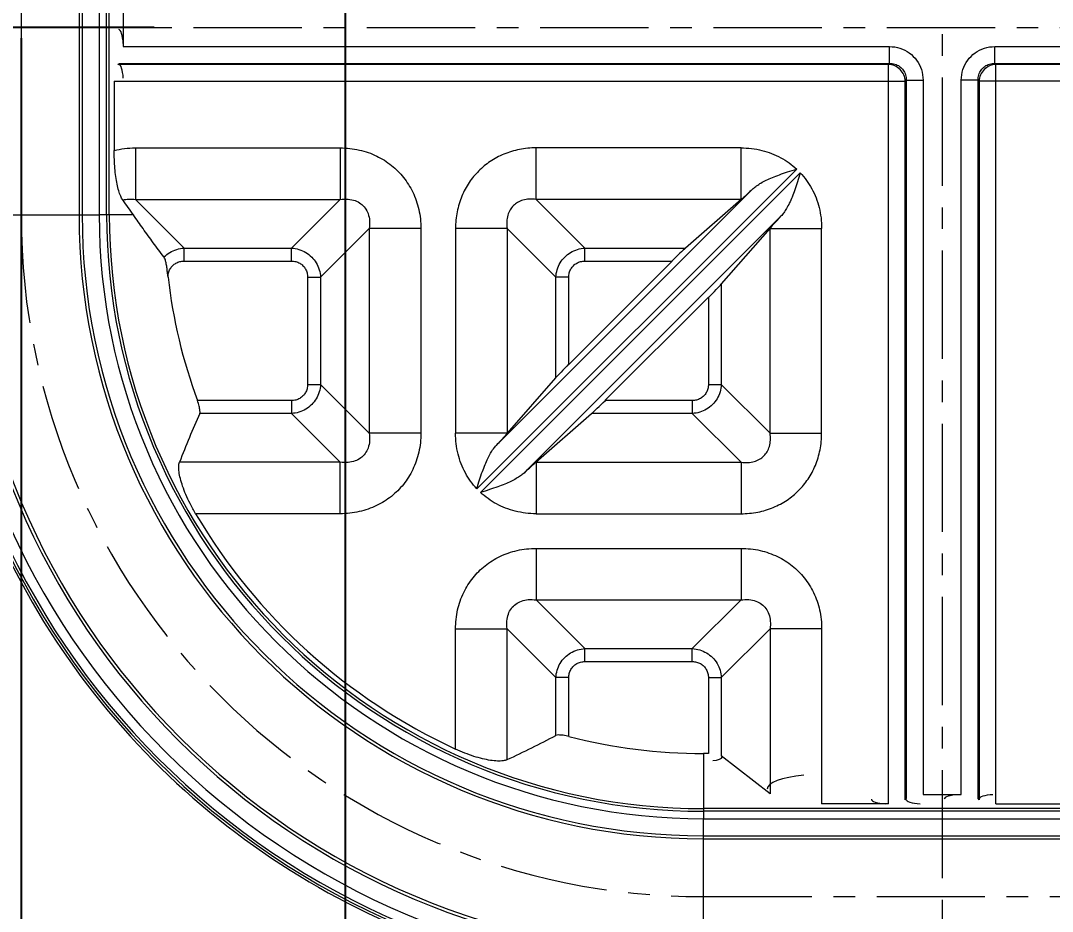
# Model space of a CAD drawing. Header units: millimetres. Extents: x 5536 to 6151, y 463 to 893.
# Drawn here: x 5685.6 to 5746.1, y 592.6 to 644.9 of the extents above; entities that cross this region are included whole.
import ezdxf

# ---------------------------------------------------------------- set-up
doc = ezdxf.new("R2010")
doc.units = ezdxf.units.MM
doc.header["$LTSCALE"] = 0.2
doc.linetypes.add('CENTER', pattern=[50.8, 31.75, -6.35, 6.35, -6.35])
doc.layers.get('0').update_dxf_attribs({"lineweight": 18})
doc.layers.add('poumianxian', color=2, linetype='Continuous', lineweight=18)
doc.layers.add('图层1', color=1, linetype='CENTER', lineweight=18)
doc.styles.add('標準', font='', dxfattribs={"width": 0.667})
doc.styles.get('標準').set_extended_font_data('pmingliu')
doc.dimstyles.new('11111111111', dxfattribs={"dimtxt": 4.5, "dimasz": 4.5, "dimexe": 1.25, "dimexo": 0.625, "dimtad": 1, "dimtoh": 1, "dimdsep": 46, "dimtxsty": '標準', "dimblk": '_CAXARROW', "dimcen": 0, "dimdle": 9, "dimclrd": 6, "dimclre": 6, "dimclrt": 2, "dimadec": 0, "dimazin": 0, "dimtfac": 0.707107, "dimtofl": 0, "dimtmove": 2, "dimatfit": 3, "dimfxl": 0, "dimfrac": 2, "dimtolj": 1, "dimarcsym": 0})
doc.dimstyles.new('222222', dxfattribs={"dimtxt": 4.5, "dimasz": 4.5, "dimexe": 1.25, "dimexo": 0.625, "dimtad": 1, "dimdsep": 46, "dimtxsty": '標準', "dimblk": '_CAXARROW', "dimcen": 0, "dimdle": 9, "dimclrd": 6, "dimclre": 6, "dimclrt": 2, "dimadec": 0, "dimazin": 0, "dimtfac": 0.707107, "dimtofl": 0, "dimtmove": 2, "dimatfit": 3, "dimfxl": 0, "dimfrac": 2, "dimtolj": 1, "dimarcsym": 0})
doc.dimstyles.new('ISO-25', dxfattribs={"dimtxt": 2.5, "dimasz": 2.5, "dimexe": 1.25, "dimexo": 0.625, "dimtad": 1, "dimdsep": 46, "dimtxsty": 'Standard', "dimblk": '_CAXARROW', "dimcen": 0, "dimdle": 5, "dimclrd": 4, "dimclre": 4, "dimclrt": 3, "dimadec": 0, "dimazin": 0, "dimtfac": 0.707107, "dimtofl": 0, "dimtmove": 2, "dimatfit": 3, "dimfxl": 0, "dimfrac": 2, "dimarcsym": 0})

# ---------------------------------------------------------------- blocks, each defined once
blk = doc.blocks.new('*X4')
at = {"layer": 'poumianxian'}
blk.add_hatch(color=6, dxfattribs=at).paths.add_polyline_path([(5815.182, 723.919), (5816.22, 722.836), (5812.452, 720.263)], flags=0)
at = {"layer": 'poumianxian', "color": 6, "lineweight": -2}
blk.add_line((5838.466, 745.204), (5815.701, 723.377), dxfattribs=at)
at = {"layer": 'poumianxian', "insert": (5828.219, 739.866), "char_height": 4.5, "width": 64.97647, "attachment_point": 5, "rotation": 43.79372, "style": '標準'}
blk.add_mtext('\\T1.004;%%C201.68%%P0.5', dxfattribs=at)
blk = doc.blocks.new('_CAXARROW')
blk.add_hatch(color=0).paths.add_polyline_path([(0, 0), (-1, 0.125), (-1, -0.125)], flags=0)
blk = doc.blocks.new('*X15')
at = {"layer": 'poumianxian'}
for points in [[(5623.453, 727.501), (5624.953, 727.501), (5624.203, 732.001)], [(5623.453, 648.974), (5624.953, 648.974), (5624.203, 644.474)]]:
    blk.add_hatch(color=6, dxfattribs=at).paths.add_polyline_path(points, flags=0)
at = {"layer": 'poumianxian', "color": 6, "lineweight": -2}
for p, q in [((5705.44, 732.001), (5622.953, 732.001)), ((5624.203, 727.501), (5624.203, 648.974)), ((5687.634, 644.474), (5622.953, 644.474))]:
    blk.add_line(p, q, dxfattribs=at)
at = {"layer": 'poumianxian', "color": 2, "insert": (5620.965, 684.808), "char_height": 4.5, "width": 49.28163, "attachment_point": 5, "rotation": 90, "style": '標準'}
blk.add_mtext('\\T1.004;87.53%%P0.3', dxfattribs=at)
blk = doc.blocks.new('*X18')
at = {"layer": 'poumianxian'}
for points in [[(5633.571, 723.996), (5635.071, 723.996), (5634.321, 728.496)], [(5633.571, 648.974), (5635.071, 648.974), (5634.321, 644.474)]]:
    blk.add_hatch(color=6, dxfattribs=at).paths.add_polyline_path(points, flags=0)
at = {"layer": 'poumianxian', "color": 6, "lineweight": -2}
for p, q in [((5709.031, 728.496), (5633.071, 728.496)), ((5634.321, 723.996), (5634.321, 648.974)), ((5693.458, 644.474), (5633.071, 644.474))]:
    blk.add_line(p, q, dxfattribs=at)
at = {"layer": 'poumianxian', "color": 2, "insert": (5631.191, 685.597), "char_height": 4.5, "width": 27.30164, "attachment_point": 5, "rotation": 90, "style": '標準'}
blk.add_mtext('\\T1.004;84.02', dxfattribs=at)
blk = doc.blocks.new('*X70')
at = {"layer": 'poumianxian'}
for points in [[(5709.161, 514.546), (5709.161, 513.046), (5704.661, 513.796)], [(5770.161, 514.546), (5770.161, 513.046), (5774.661, 513.796)]]:
    blk.add_hatch(color=6, dxfattribs=at).paths.add_polyline_path(points, flags=0)
at = {"layer": 'poumianxian', "color": 6, "lineweight": -2}
for p, q in [((5704.661, 658.486), (5704.661, 512.546)), ((5774.661, 658.486), (5774.661, 512.546)), ((5709.161, 513.796), (5770.161, 513.796))]:
    blk.add_line(p, q, dxfattribs=at)
at = {"layer": 'poumianxian', "color": 2, "insert": (5739.661, 517.034), "char_height": 4.5, "width": 34.019, "attachment_point": 5, "style": '標準'}
blk.add_mtext('\\T1.004;70%%P0.3', dxfattribs=at)
blk = doc.blocks.new('*X78')
at = {"layer": 'poumianxian'}
blk.add_hatch(color=6, dxfattribs=at).paths.add_polyline_path([(5827.51, 710.522), (5828.348, 709.277), (5824.196, 707.386)], flags=0)
at = {"layer": 'poumianxian', "color": 6, "lineweight": -2}
blk.add_line((5850.063, 724.801), (5827.929, 709.899), dxfattribs=at)
at = {"layer": 'poumianxian', "color": 2, "insert": (5839.054, 721.293), "char_height": 4.5, "width": 64.97647, "attachment_point": 5, "rotation": 33.94999, "style": '標準'}
blk.add_mtext('\\T1.004;%%C203.82%%P0.5', dxfattribs=at)
blk = doc.blocks.new('*X79')
at = {"layer": 'poumianxian'}
for points in [[(5690.157, 503.327), (5690.157, 501.827), (5685.657, 502.577)], [(5789.164, 503.327), (5789.164, 501.827), (5793.664, 502.577)]]:
    blk.add_hatch(color=6, dxfattribs=at).paths.add_polyline_path(points, flags=0)
at = {"layer": 'poumianxian', "color": 6, "lineweight": -2}
for p, q in [((5685.657, 643.849), (5685.657, 501.327)), ((5793.664, 643.849), (5793.664, 501.327)), ((5690.157, 502.577), (5789.164, 502.577))]:
    blk.add_line(p, q, dxfattribs=at)
at = {"layer": 'poumianxian', "color": 2, "insert": (5739.661, 505.815), "char_height": 4.5, "width": 54.97247, "attachment_point": 5, "style": '標準'}
blk.add_mtext('\\T1.004;108.01%%P0.5', dxfattribs=at)

msp = doc.modelspace()

# ---------------------------------------------------------------- linework, layer by layer
for p, q in [((5689.054, 677.474), (5689.054, 633.474)), ((5689.231, 677.474), (5689.231, 633.474)), ((5690.232, 677.474), (5690.232, 633.474)), ((5690.669, 633.474), (5690.669, 677.474)), ((5690.824, 633.474), (5690.824, 677.474)), ((5691.645, 645.595), (5691.645, 643.352)), ((5691.645, 643.352), (5736.569, 643.352)), ((5736.569, 642.367), (5736.569, 643.352)), ((5742.752, 643.352), (5787.677, 643.352)), ((5742.752, 642.367), (5742.752, 643.352)), ((5691.33, 642.306), (5691.423, 642.367)), ((5736.508, 642.306), (5691.33, 642.306)), ((5691.423, 642.367), (5736.569, 642.367)), ((5736.569, 642.367), (5736.508, 642.306)), ((5736.508, 598.922), (5736.508, 642.306)), ((5742.752, 642.367), (5787.898, 642.367)), ((5742.752, 642.367), (5742.813, 642.306)), ((5787.991, 642.306), (5742.813, 642.306)), ((5742.813, 598.922), (5742.813, 642.306)), ((5691.109, 641.321), (5691.109, 637.253)), ((5691.109, 641.321), (5737.493, 641.321)), ((5737.554, 641.382), (5737.493, 641.321)), ((5737.493, 599.143), (5737.493, 641.321)), ((5737.554, 641.382), (5737.554, 599.236)), ((5737.554, 641.382), (5738.539, 641.382)), ((5738.539, 641.382), (5738.539, 599.458)), ((5740.782, 599.458), (5740.782, 641.382)), ((5741.767, 641.382), (5740.782, 641.382)), ((5741.767, 641.382), (5741.828, 641.321)), ((5741.767, 599.236), (5741.767, 641.382)), ((5788.212, 641.321), (5741.828, 641.321)), ((5741.828, 641.321), (5741.828, 599.143)), ((5692.355, 637.407), (5692.355, 634.382)), ((5692.355, 637.407), (5704.367, 637.407)), ((5704.367, 637.407), (5704.367, 634.382)), ((5715.855, 634.382), (5715.855, 637.407)), ((5727.867, 637.407), (5715.855, 637.407)), ((5727.867, 634.382), (5727.867, 637.407)), ((5731.131, 636.156), (5712.378, 617.404)), ((5712.591, 617.191), (5731.343, 635.944)), ((5728.585, 635.023), (5713.511, 619.95)), ((5695.213, 631.523), (5692.355, 634.382)), ((5692.355, 634.382), (5704.367, 634.382)), ((5701.508, 631.523), (5704.367, 634.382)), ((5718.713, 631.523), (5715.855, 634.382)), ((5727.884, 634.382), (5715.855, 634.382)), ((5727.884, 634.382), (5724.615, 631.523)), ((5681.083, 633.474), (5690.232, 633.474)), ((5692.238, 633.474), (5690.232, 633.474)), ((5715.137, 618.324), (5730.21, 633.398)), ((5703.21, 629.821), (5706.069, 632.68)), ((5706.069, 632.68), (5706.069, 620.668)), ((5709.094, 632.68), (5706.069, 632.68)), ((5709.094, 632.68), (5709.094, 620.668)), ((5711.127, 632.68), (5711.127, 620.668)), ((5714.153, 632.68), (5711.127, 632.68)), ((5714.153, 632.68), (5714.153, 620.666)), ((5717.011, 629.821), (5714.153, 632.68)), ((5729.553, 632.686), (5726.71, 629.428)), ((5729.569, 620.668), (5729.569, 632.681)), ((5729.569, 632.68), (5732.594, 632.68)), ((5732.594, 620.668), (5732.594, 632.68)), ((5695.213, 630.767), (5695.213, 631.523)), ((5695.213, 631.523), (5701.508, 631.523)), ((5701.508, 630.767), (5701.508, 631.523)), ((5718.713, 630.767), (5718.713, 631.523)), ((5718.713, 631.523), (5724.615, 631.523)), ((5695.213, 630.767), (5701.508, 630.767)), ((5723.832, 630.767), (5717.768, 624.702)), ((5718.713, 630.767), (5723.832, 630.767)), ((5702.454, 629.821), (5702.454, 623.526)), ((5702.454, 629.821), (5703.21, 629.821)), ((5703.21, 629.821), (5703.21, 623.526)), ((5717.011, 623.919), (5717.011, 629.821)), ((5717.768, 629.821), (5717.011, 629.821)), ((5717.768, 624.702), (5717.768, 629.821)), ((5726.71, 629.428), (5726.71, 623.526)), ((5719.889, 622.581), (5725.954, 628.645)), ((5725.954, 628.645), (5725.954, 623.526)), ((5714.169, 620.661), (5717.011, 623.919)), ((5702.454, 623.526), (5703.21, 623.526)), ((5703.21, 623.526), (5706.069, 620.668)), ((5725.954, 623.526), (5726.71, 623.526)), ((5726.71, 623.526), (5729.569, 620.668)), ((5701.508, 622.581), (5695.993, 622.581)), ((5701.508, 622.581), (5701.508, 621.824)), ((5725.008, 622.581), (5719.889, 622.581)), ((5725.008, 622.581), (5725.008, 621.824)), ((5701.508, 621.824), (5696.126, 621.824)), ((5701.508, 621.824), (5704.367, 618.966)), ((5715.837, 618.966), (5719.106, 621.824)), ((5725.008, 621.824), (5719.106, 621.824)), ((5725.008, 621.824), (5727.867, 618.966)), ((5709.094, 620.668), (5706.069, 620.668)), ((5714.153, 620.668), (5711.127, 620.668)), ((5729.569, 620.668), (5732.594, 620.668)), ((5704.367, 618.966), (5694.941, 618.966)), ((5704.367, 615.94), (5704.367, 618.966)), ((5715.837, 618.966), (5727.867, 618.966)), ((5715.855, 618.966), (5715.855, 615.94)), ((5727.867, 618.966), (5727.867, 615.94)), ((5704.367, 615.94), (5695.888, 615.94)), ((5715.855, 615.94), (5727.867, 615.94)), ((5715.855, 613.907), (5727.867, 613.907)), ((5715.855, 613.907), (5715.855, 610.882)), ((5727.867, 613.907), (5727.867, 610.882)), ((5718.713, 608.023), (5715.855, 610.882)), ((5715.855, 610.882), (5727.867, 610.882)), ((5725.008, 608.023), (5727.867, 610.882)), ((5711.127, 602.127), (5711.127, 609.18)), ((5711.127, 609.18), (5714.153, 609.18)), ((5717.011, 606.321), (5714.153, 609.18)), ((5714.153, 601.509), (5714.153, 609.18)), ((5726.71, 606.321), (5729.569, 609.18)), ((5732.594, 609.18), (5729.569, 609.18)), ((5729.569, 609.18), (5729.569, 599.5)), ((5732.594, 609.18), (5732.594, 598.922)), ((5718.713, 608.023), (5725.008, 608.023)), ((5718.713, 607.267), (5718.713, 608.023)), ((5725.008, 607.267), (5725.008, 608.023)), ((5718.713, 607.267), (5725.008, 607.267)), ((5717.768, 606.321), (5717.011, 606.321)), ((5717.011, 602.926), (5717.011, 606.321)), ((5717.768, 602.871), (5717.768, 606.321)), ((5725.954, 606.321), (5726.71, 606.321)), ((5725.954, 606.321), (5725.954, 601.869)), ((5726.71, 606.321), (5726.71, 601.725)), ((5725.954, 601.869), (5725.661, 601.869)), ((5725.661, 601.869), (5725.661, 598.045)), ((5729.569, 599.5), (5726.71, 601.725)), ((5737.493, 599.143), (5737.554, 599.236)), ((5738.539, 599.458), (5740.782, 599.458)), ((5741.828, 599.143), (5741.767, 599.236)), ((5753.661, 598.637), (5725.661, 598.637)), ((5753.661, 598.482), (5725.661, 598.482)), ((5736.508, 598.922), (5732.594, 598.922)), ((5742.813, 598.922), (5746.727, 598.922)), ((5725.661, 598.045), (5753.661, 598.045)), ((5725.661, 588.896), (5725.661, 598.045)), ((5725.661, 597.044), (5753.661, 597.044)), ((5725.661, 596.867), (5753.661, 596.867))]:
    msp.add_line(p, q)
for points in [[(5729.569, 632.681), (5729.567, 632.684), (5729.566, 632.687), (5729.564, 632.688), (5729.562, 632.689), (5729.56, 632.689), (5729.558, 632.688), (5729.556, 632.688), (5729.554, 632.687), (5729.553, 632.686)], [(5714.153, 620.666), (5714.154, 620.663), (5714.156, 620.661), (5714.158, 620.659), (5714.159, 620.659), (5714.161, 620.659), (5714.163, 620.659), (5714.165, 620.66), (5714.167, 620.66), (5714.169, 620.661)]]:
    msp.add_lwpolyline(points)
for centre, radius, start, end in [((5739.661, 650.474), 101.908, 118.44247, 254.63694), ((5739.661, 650.474), 101.608, 118.44247, 254.63694), ((5739.661, 650.474), 100.842, 118.67849, 254.51733), ((5739.661, 650.474), 100.543, 118.67849, 254.51733), ((5739.661, 644.474), 84.082, 182.75328, 267.24672), ((5739.661, 644.474), 83.097, 182.75328, 267.24672), ((5739.661, 644.474), 83.097, 272.75328, 357.24672), ((5739.661, 644.474), 84.082, 272.75328, 357.24672), ((5626.028, 587.359), 80.687, 34.85679, 35.62055), ((5725.661, 633.474), 45.304, 180, 270), ((5725.661, 633.474), 45.155, 180, 270), ((5725.661, 633.474), 44.578, 180, 270), ((5725.661, 633.474), 43.57, 180, 270), ((5725.661, 633.474), 43.393, 180, 270), ((5725.661, 633.474), 36.607, 180, 270), ((5725.661, 633.474), 36.429, 180, 270), ((5725.661, 633.474), 35.429, 180, 270), ((5725.661, 633.474), 34.992, 180, 270), ((5725.661, 633.474), 34.837, 180, 270), ((5725.661, 633.474), 31.604, 186.63226, 200.16128), ((5725.661, 633.474), 45.448, 201.7141, 254.27579), ((5725.661, 633.474), 34.552, 210.49481, 245.12538), ((5725.661, 633.474), 31.604, 255.53786, 270)]:
    msp.add_arc(centre, radius, start, end)
for centre, major_axis, ratio, start_param, end_param in [((5691.377, 643.352), (0, 1), 0.267949, 4.886922, 6.283185), ((5691.377, 641.321), (0, -1), 0.267949, 1.745329, 3.141593), ((5723.872, 630.767), (-0.801, -0.799), 0.034878, 3.522551, 4.761734), ((5725.954, 628.685), (-0.799, -0.801), 0.034878, 1.521451, 2.760635), ((5717.768, 624.663), (0.799, 0.801), 0.034878, 1.521451, 2.760635), ((5719.85, 622.581), (0.801, 0.799), 0.034878, 3.522551, 4.761734), ((5725.661, 588.721), (0, 57.509), 0.62804, 0.957437, 1.017013), ((5676.302, 633.474), (63.428, 0), 0.62804, 5.35183, 5.409254), ((5725.954, 601.655), (0.8, 0), 0.267949, 5.044002, 6.283185), ((5732.594, 599.779), (3.2, 0), 0.267949, 1.902409, 3.141593), ((5736.508, 599.19), (-1, 0), 0.267949, 0, 1.396263), ((5738.539, 599.19), (1, 0), 0.267949, 3.141593, 4.537856), ((5740.782, 599.19), (-1, 0), 0.267949, 4.886922, 6.283185), ((5742.813, 599.19), (1, 0), 0.267949, 1.745329, 3.141593)]:
    msp.add_ellipse(centre, major_axis=major_axis, ratio=ratio, start_param=start_param, end_param=end_param)
for points, knots in [([(5736.569, 643.352), (5736.778, 643.352), (5737.193, 643.287), (5737.752, 643.004), (5738.191, 642.564), (5738.474, 642.006), (5738.539, 641.591), (5738.539, 641.382)], [0, 0, 0, 0, 14921.83403, 29579.961108, 44148.461815, 58769.406742, 73701.368808, 73701.368808, 73701.368808, 73701.368808]), ([(5740.782, 641.382), (5740.782, 641.591), (5740.847, 642.006), (5741.13, 642.565), (5741.57, 643.004), (5742.128, 643.287), (5742.544, 643.352), (5742.752, 643.352)], [0, 0, 0, 0, 14932.338309, 29600.784029, 44179.540287, 58810.777682, 73753.251157, 73753.251157, 73753.251157, 73753.251157]), ([(5737.493, 641.321), (5737.489, 641.448), (5737.432, 641.702), (5737.211, 642.024), (5736.889, 642.245), (5736.635, 642.302), (5736.508, 642.306)], [0, 0, 0, 0, 15006.776728, 30130.049307, 45253.493346, 60260.477301, 60260.477301, 60260.477301, 60260.477301]), ([(5736.569, 642.367), (5736.676, 642.37), (5736.887, 642.344), (5737.172, 642.206), (5737.393, 641.985), (5737.531, 641.701), (5737.557, 641.489), (5737.554, 641.382)], [0, 0, 0, 0, 15079.106153, 29647.237209, 44043.440343, 58596.298115, 73702.584869, 73702.584869, 73702.584869, 73702.584869]), ([(5741.767, 641.382), (5741.764, 641.489), (5741.791, 641.7), (5741.928, 641.985), (5742.149, 642.206), (5742.434, 642.344), (5742.646, 642.37), (5742.752, 642.367)], [0, 0, 0, 0, 15092.853784, 29674.266606, 44083.59477, 58649.720388, 73769.779545, 73769.779545, 73769.779545, 73769.779545]), ([(5742.813, 642.306), (5742.687, 642.302), (5742.432, 642.245), (5742.11, 642.024), (5741.89, 641.702), (5741.832, 641.448), (5741.828, 641.321)], [0, 0, 0, 0, 15020.2898, 30157.180358, 45294.242525, 60314.739746, 60314.739746, 60314.739746, 60314.739746]), ([(5691.109, 637.253), (5691.309, 637.304), (5691.722, 637.382), (5692.141, 637.407), (5692.355, 637.407)], [0, 0, 0, 0, 16560.802731, 33709.490093, 33709.490093, 33709.490093, 33709.490093]), ([(5691.617, 634.352), (5691.567, 634.423), (5691.475, 634.599), (5691.368, 634.912), (5691.276, 635.296), (5691.202, 635.736), (5691.149, 636.219), (5691.116, 636.729), (5691.109, 637.077), (5691.109, 637.253)], [0, 0, 0, 0, 8656.041488, 19755.240091, 33043.282317, 48089.175169, 64407.212148, 81584.856943, 99193.462302, 99193.462302, 99193.462302, 99193.462302]), ([(5704.367, 637.407), (5704.742, 637.407), (5705.48, 637.328), (5706.506, 636.971), (5707.387, 636.417), (5708.109, 635.693), (5708.661, 634.812), (5709.015, 633.79), (5709.094, 633.054), (5709.094, 632.68)], [0, 0, 0, 0, 15052.407201, 29457.001951, 43139.515486, 56442.937307, 70085.933522, 84454.372989, 99450.770481, 99450.770481, 99450.770481, 99450.770481]), ([(5715.855, 637.407), (5715.526, 637.407), (5714.878, 637.346), (5713.963, 637.071), (5713.152, 636.638), (5712.462, 636.071), (5711.895, 635.381), (5711.463, 634.571), (5711.188, 633.656), (5711.127, 633.008), (5711.127, 632.68)], [0, 0, 0, 0, 14874.907177, 29230.018606, 42979.358456, 56191.826735, 69391.447324, 83131.009443, 97486.307008, 112348.238629, 112348.238629, 112348.238629, 112348.238629]), ([(5727.867, 637.407), (5728.279, 637.407), (5729.089, 637.311), (5730.211, 636.878), (5730.85, 636.418), (5731.131, 636.156)], [0, 0, 0, 0, 16406.725279, 32095.319017, 47368.19461, 47368.19461, 47368.19461, 47368.19461]), ([(5728.585, 635.023), (5728.647, 635.082), (5728.793, 635.197), (5729.048, 635.358), (5729.357, 635.52), (5729.72, 635.682), (5730.139, 635.843), (5730.614, 636.003), (5730.952, 636.104), (5731.131, 636.156)], [0, 0, 0, 0, 9116.228314, 19815.294644, 32176.416173, 46287.193675, 62227.891774, 80057.122029, 99886.083836, 99886.083836, 99886.083836, 99886.083836]), ([(5731.343, 635.944), (5731.291, 635.766), (5731.191, 635.429), (5731.031, 634.954), (5730.871, 634.537), (5730.71, 634.175), (5730.548, 633.867), (5730.387, 633.61), (5730.27, 633.461), (5730.21, 633.398)], [0, 0, 0, 0, 19777.518821, 37569.324253, 53450.242167, 67508.191645, 79813.123834, 90579.347309, 99913.252817, 99913.252817, 99913.252817, 99913.252817]), ([(5731.343, 635.944), (5731.605, 635.663), (5732.065, 635.024), (5732.498, 633.903), (5732.594, 633.092), (5732.594, 632.68)], [0, 0, 0, 0, 15282.051952, 30980.723331, 47398.048037, 47398.048037, 47398.048037, 47398.048037]), ([(5728.585, 635.023), (5728.498, 634.942), (5728.333, 634.788), (5728.1, 634.574), (5727.953, 634.441), (5727.884, 634.382)], [0, 0, 0, 0, 17819.315685, 33756.522465, 47370.68601, 47370.68601, 47370.68601, 47370.68601]), ([(5691.617, 634.352), (5691.731, 634.382), (5691.979, 634.416), (5692.227, 634.4), (5692.355, 634.382)], [0, 0, 0, 0, 16101.070748, 33719.286548, 33719.286548, 33719.286548, 33719.286548]), ([(5704.367, 634.382), (5704.52, 634.404), (5704.816, 634.418), (5705.231, 634.333), (5705.576, 634.152), (5705.841, 633.886), (5706.021, 633.542), (5706.105, 633.128), (5706.091, 632.832), (5706.069, 632.68)], [0, 0, 0, 0, 16094.47583, 30533.713359, 43569.992101, 55997.152952, 68996.026701, 83406.641222, 99456.036851, 99456.036851, 99456.036851, 99456.036851]), ([(5715.855, 634.382), (5715.72, 634.401), (5715.458, 634.416), (5715.087, 634.359), (5714.767, 634.226), (5714.507, 634.027), (5714.308, 633.767), (5714.176, 633.447), (5714.118, 633.076), (5714.133, 632.814), (5714.153, 632.68)], [0, 0, 0, 0, 15993.308732, 30566.268119, 43839.534484, 56227.691766, 68602.69122, 81864.541342, 96437.186596, 112419.893493, 112419.893493, 112419.893493, 112419.893493]), ([(5694.032, 631.006), (5693.819, 631.283), (5693.406, 631.834), (5692.809, 632.658), (5692.425, 633.204), (5692.238, 633.474)], [0, 0, 0, 0, 16171.596183, 31878.401156, 47073.579743, 47073.579743, 47073.579743, 47073.579743]), ([(5729.554, 632.68), (5729.614, 632.749), (5729.748, 632.899), (5729.967, 633.138), (5730.126, 633.308), (5730.21, 633.398)], [0, 0, 0, 0, 13437.190414, 29419.609261, 47390.701403, 47390.701403, 47390.701403, 47390.701403]), ([(5694.032, 631.006), (5694.135, 631.108), (5694.367, 631.289), (5694.773, 631.467), (5695.066, 631.516), (5695.213, 631.523)], [0, 0, 0, 0, 15563.735037, 31237.017068, 47090.827853, 47090.827853, 47090.827853, 47090.827853]), ([(5694.268, 629.824), (5694.257, 629.918), (5694.236, 630.108), (5694.202, 630.387), (5694.16, 630.644), (5694.109, 630.849), (5694.062, 630.966), (5694.032, 631.006)], [0, 0, 0, 0, 17217.491219, 34684.305048, 50863.961948, 64219.47675, 73187.61268, 73187.61268, 73187.61268, 73187.61268]), ([(5701.508, 631.523), (5701.656, 631.516), (5701.95, 631.467), (5702.356, 631.288), (5702.704, 631.017), (5702.975, 630.669), (5703.154, 630.262), (5703.203, 629.969), (5703.21, 629.821)], [0, 0, 0, 0, 14495.552679, 28815.417356, 43036.28515, 57255.234169, 71574.161316, 86058.182492, 86058.182492, 86058.182492, 86058.182492]), ([(5717.011, 629.821), (5717.018, 629.969), (5717.068, 630.263), (5717.247, 630.669), (5717.518, 631.017), (5717.866, 631.288), (5718.272, 631.467), (5718.566, 631.516), (5718.713, 631.523)], [0, 0, 0, 0, 14536.072167, 28895.965228, 43156.584684, 57415.28, 71774.232913, 86298.741343, 86298.741343, 86298.741343, 86298.741343]), ([(5694.268, 629.824), (5694.268, 629.908), (5694.289, 630.076), (5694.383, 630.308), (5694.532, 630.504), (5694.729, 630.653), (5694.961, 630.746), (5695.129, 630.767), (5695.213, 630.767)], [0, 0, 0, 0, 14690.300445, 28943.74522, 42958.142961, 56988.613926, 71260.827247, 85941.422437, 85941.422437, 85941.422437, 85941.422437]), ([(5701.508, 630.767), (5701.593, 630.767), (5701.761, 630.746), (5701.993, 630.653), (5702.19, 630.503), (5702.34, 630.306), (5702.433, 630.074), (5702.454, 629.906), (5702.454, 629.821)], [0, 0, 0, 0, 14717.033039, 28990.806715, 43023.440039, 57071.012451, 71360.355325, 86059.001602, 86059.001602, 86059.001602, 86059.001602]), ([(5717.768, 629.821), (5717.768, 629.906), (5717.788, 630.074), (5717.882, 630.306), (5718.031, 630.503), (5718.228, 630.653), (5718.461, 630.746), (5718.629, 630.767), (5718.713, 630.767)], [0, 0, 0, 0, 14760.510845, 29076.452829, 43150.542071, 57239.614535, 71571.171704, 86313.241475, 86313.241475, 86313.241475, 86313.241475]), ([(5702.454, 623.526), (5702.454, 623.442), (5702.433, 623.274), (5702.34, 623.041), (5702.19, 622.844), (5701.993, 622.695), (5701.761, 622.601), (5701.593, 622.581), (5701.508, 622.581)], [0, 0, 0, 0, 14725.948429, 29008.368976, 43049.50309, 57105.585342, 71403.584512, 86111.135047, 86111.135047, 86111.135047, 86111.135047]), ([(5703.21, 623.526), (5703.203, 623.378), (5703.154, 623.085), (5702.975, 622.679), (5702.704, 622.33), (5702.356, 622.059), (5701.949, 621.881), (5701.656, 621.831), (5701.508, 621.824)], [0, 0, 0, 0, 14505.711742, 28835.612346, 43066.446692, 57295.360917, 71624.323334, 86118.495491, 86118.495491, 86118.495491, 86118.495491]), ([(5725.954, 623.526), (5725.954, 623.442), (5725.933, 623.274), (5725.84, 623.041), (5725.69, 622.844), (5725.493, 622.695), (5725.261, 622.601), (5725.093, 622.581), (5725.008, 622.581)], [0, 0, 0, 0, 14789.543648, 29133.644002, 43235.415908, 57352.200507, 71711.946762, 86483.013063, 86483.013063, 86483.013063, 86483.013063]), ([(5726.71, 623.526), (5726.703, 623.378), (5726.654, 623.085), (5726.475, 622.679), (5726.204, 622.33), (5725.856, 622.059), (5725.449, 621.881), (5725.156, 621.831), (5725.008, 621.824)], [0, 0, 0, 0, 14568.351032, 28960.13173, 43252.418376, 57542.77661, 71933.61507, 86490.376687, 86490.376687, 86490.376687, 86490.376687]), ([(5696.126, 621.824), (5696.148, 621.875), (5696.144, 622.026), (5696.095, 622.277), (5696.032, 622.473), (5695.993, 622.581)], [0, 0, 0, 0, 10014.116238, 26264.734935, 47134.853917, 47134.853917, 47134.853917, 47134.853917]), ([(5706.069, 620.668), (5706.091, 620.514), (5706.105, 620.218), (5706.02, 619.803), (5705.839, 619.459), (5705.573, 619.193), (5705.229, 619.014), (5704.815, 618.93), (5704.519, 618.943), (5704.367, 618.966)], [0, 0, 0, 0, 16112.052918, 30567.059822, 43617.575738, 56058.308536, 69071.378607, 83497.731245, 99564.654733, 99564.654733, 99564.654733, 99564.654733]), ([(5709.094, 620.668), (5709.094, 620.292), (5709.015, 619.554), (5708.658, 618.529), (5708.104, 617.647), (5707.38, 616.925), (5706.499, 616.373), (5705.477, 616.019), (5704.741, 615.94), (5704.367, 615.94)], [0, 0, 0, 0, 15074.408363, 29500.057405, 43202.569813, 56525.436412, 70188.37374, 84577.814655, 99596.131439, 99596.131439, 99596.131439, 99596.131439]), ([(5712.378, 617.404), (5712.116, 617.684), (5711.656, 618.324), (5711.224, 619.445), (5711.127, 620.255), (5711.127, 620.668)], [0, 0, 0, 0, 15241.977186, 30899.48128, 47273.754147, 47273.754147, 47273.754147, 47273.754147]), ([(5714.168, 620.668), (5714.108, 620.598), (5713.973, 620.448), (5713.754, 620.209), (5713.595, 620.039), (5713.511, 619.95)], [0, 0, 0, 0, 13409.29711, 29358.539205, 47292.326443, 47292.326443, 47292.326443, 47292.326443]), ([(5727.867, 615.94), (5728.195, 615.94), (5728.843, 616.001), (5729.759, 616.276), (5730.57, 616.709), (5731.26, 617.276), (5731.826, 617.966), (5732.259, 618.777), (5732.533, 619.692), (5732.594, 620.339), (5732.594, 620.668)], [0, 0, 0, 0, 14944.538392, 29366.84781, 43180.549961, 56454.86738, 69716.276966, 83520.155616, 97942.65204, 112874.154136, 112874.154136, 112874.154136, 112874.154136]), ([(5727.867, 618.966), (5728.001, 618.946), (5728.263, 618.931), (5728.635, 618.989), (5728.954, 619.121), (5729.215, 619.32), (5729.413, 619.58), (5729.546, 619.9), (5729.603, 620.271), (5729.588, 620.533), (5729.569, 620.668)], [0, 0, 0, 0, 16052.986705, 30680.32413, 44003.118807, 56437.50168, 68858.677626, 82170.013463, 96797.035575, 112839.380889, 112839.380889, 112839.380889, 112839.380889]), ([(5712.378, 617.404), (5712.43, 617.582), (5712.531, 617.919), (5712.691, 618.394), (5712.851, 618.811), (5713.012, 619.173), (5713.173, 619.481), (5713.335, 619.738), (5713.451, 619.886), (5713.511, 619.95)], [0, 0, 0, 0, 19760.105832, 37520.537636, 53370.901324, 67402.982168, 79687.760152, 90395.693331, 99701.21525, 99701.21525, 99701.21525, 99701.21525]), ([(5695.888, 615.94), (5695.774, 616.135), (5695.57, 616.506), (5695.317, 617.047), (5695.126, 617.537), (5694.99, 617.982), (5694.909, 618.376), (5694.886, 618.701), (5694.912, 618.892), (5694.941, 618.966)], [0, 0, 0, 0, 20866.557113, 39028.521267, 55048.696235, 69394.953506, 81951.126353, 92045.475188, 99386.76198, 99386.76198, 99386.76198, 99386.76198]), ([(5715.137, 618.324), (5715.223, 618.406), (5715.388, 618.56), (5715.622, 618.774), (5715.769, 618.906), (5715.837, 618.966)], [0, 0, 0, 0, 17797.192737, 33714.613225, 47311.874573, 47311.874573, 47311.874573, 47311.874573]), ([(5715.137, 618.324), (5715.075, 618.265), (5714.928, 618.15), (5714.673, 617.989), (5714.365, 617.827), (5714.002, 617.665), (5713.583, 617.505), (5713.107, 617.344), (5712.769, 617.243), (5712.591, 617.191)], [0, 0, 0, 0, 9101.818932, 19780.397419, 32118.366569, 46203.277262, 62113.228154, 79910.481129, 99736.971547, 99736.971547, 99736.971547, 99736.971547]), ([(5715.855, 615.94), (5715.442, 615.94), (5714.632, 616.037), (5713.511, 616.469), (5712.871, 616.929), (5712.591, 617.191)], [0, 0, 0, 0, 16384.173075, 32051.201733, 47303.08368, 47303.08368, 47303.08368, 47303.08368]), ([(5711.127, 609.18), (5711.127, 609.555), (5711.207, 610.293), (5711.563, 611.319), (5712.118, 612.2), (5712.841, 612.922), (5713.722, 613.474), (5714.745, 613.828), (5715.48, 613.907), (5715.855, 613.907)], [0, 0, 0, 0, 15093.991212, 29538.380313, 43258.693368, 56598.867424, 70279.553988, 84687.687925, 99725.514691, 99725.514691, 99725.514691, 99725.514691]), ([(5727.867, 613.907), (5728.242, 613.907), (5728.98, 613.828), (5730.006, 613.471), (5730.887, 612.917), (5731.609, 612.193), (5732.161, 611.312), (5732.515, 610.29), (5732.594, 609.554), (5732.594, 609.18)], [0, 0, 0, 0, 15142.742351, 29633.784484, 43398.411923, 56781.672575, 70506.545536, 84961.215405, 100047.611911, 100047.611911, 100047.611911, 100047.611911]), ([(5714.153, 609.18), (5714.13, 609.333), (5714.117, 609.629), (5714.201, 610.044), (5714.382, 610.389), (5714.648, 610.654), (5714.992, 610.834), (5715.407, 610.918), (5715.702, 610.904), (5715.855, 610.882)], [0, 0, 0, 0, 16149.085071, 30637.315554, 43717.826942, 56187.153683, 69230.133164, 83689.643518, 99793.495433, 99793.495433, 99793.495433, 99793.495433]), ([(5727.867, 610.882), (5728.02, 610.904), (5728.316, 610.918), (5728.731, 610.833), (5729.076, 610.652), (5729.341, 610.386), (5729.521, 610.042), (5729.605, 609.628), (5729.591, 609.332), (5729.569, 609.18)], [0, 0, 0, 0, 16191.078169, 30716.982958, 43831.508115, 56333.259329, 69410.15498, 83907.264959, 100052.992348, 100052.992348, 100052.992348, 100052.992348]), ([(5717.011, 606.321), (5717.018, 606.469), (5717.068, 606.763), (5717.247, 607.169), (5717.518, 607.517), (5717.866, 607.788), (5718.272, 607.967), (5718.566, 608.016), (5718.713, 608.023)], [0, 0, 0, 0, 14562.283891, 28948.070985, 43234.405463, 57518.812332, 71903.657583, 86454.356884, 86454.356884, 86454.356884, 86454.356884]), ([(5725.008, 608.023), (5725.156, 608.016), (5725.45, 607.967), (5725.856, 607.788), (5726.204, 607.517), (5726.475, 607.169), (5726.654, 606.762), (5726.703, 606.469), (5726.71, 606.321)], [0, 0, 0, 0, 14584.401625, 28992.038388, 43300.071476, 57606.174029, 72012.867515, 86585.666956, 86585.666956, 86585.666956, 86585.666956]), ([(5717.768, 606.321), (5717.768, 606.406), (5717.788, 606.574), (5717.882, 606.806), (5718.031, 607.003), (5718.228, 607.153), (5718.461, 607.246), (5718.629, 607.267), (5718.713, 607.267)], [0, 0, 0, 0, 14787.126627, 29128.882756, 43228.350041, 57342.827566, 71700.227037, 86468.879337, 86468.879337, 86468.879337, 86468.879337]), ([(5725.008, 607.267), (5725.093, 607.267), (5725.261, 607.246), (5725.493, 607.153), (5725.69, 607.003), (5725.84, 606.806), (5725.933, 606.574), (5725.954, 606.406), (5725.954, 606.321)], [0, 0, 0, 0, 14807.24282, 29168.509267, 43287.157264, 57420.83592, 71797.766997, 86586.510352, 86586.510352, 86586.510352, 86586.510352]), ([(5717.768, 602.871), (5717.661, 602.898), (5717.465, 602.94), (5717.213, 602.963), (5717.062, 602.952), (5717.011, 602.926)], [0, 0, 0, 0, 20454.935526, 36880.803577, 47377.745941, 47377.745941, 47377.745941, 47377.745941]), ([(5714.153, 601.509), (5714.079, 601.474), (5713.89, 601.431), (5713.562, 601.423), (5713.159, 601.465), (5712.696, 601.559), (5712.191, 601.702), (5711.661, 601.892), (5711.306, 602.044), (5711.127, 602.127)], [0, 0, 0, 0, 7734.788859, 18150.853436, 31131.938943, 46263.548843, 63064.921321, 81045.719543, 99832.557358, 99832.557358, 99832.557358, 99832.557358])]:
    msp.add_open_spline(points, degree=3, knots=knots)
at = {"layer": '图层1'}
for p, q in [((5685.657, 677.474), (5685.657, 633.474)), ((5739.661, 651.699), (5739.661, 536.186)), ((5624.65, 644.474), (5849.512, 644.474)), ((5725.661, 593.47), (5753.661, 593.47))]:
    msp.add_line(p, q, dxfattribs=at)
msp.add_arc((5725.661, 633.474), 40.003, 180, 270, dxfattribs=at)

# ---------------------------------------------------------------- dimensions: what is measured, and where the dimension line sits
at = {"layer": 'poumianxian'}
for p1, p2, text, dimstyle, override, picture, middle in [((5666.869, 580.684), (5812.452, 720.263), '%%C201.68%%P0.5', 'ISO-25', {"dimtxt": 4.5, "dimasz": 4.5, "dimpost": '%%C<>', "dimtxsty": '標準', "dimsah": 1, "dimclrd": 6, "dimclre": 6, "dimclrt": 256, "dimtfill": 1, "dimtolj": 1}, '*X4', (5830.46, 737.528)), ((5655.125, 593.561), (5824.196, 707.386), '%%C203.82%%P0.5', '222222', {"dimpost": '%%C<>', "dimsah": 1, "dimtfill": 1}, '*X78', (5839.054, 721.293))]:
    dim = msp.add_diameter_dim_2p(p1=p1, p2=p2, text=text, dimstyle=dimstyle, override=override, dxfattribs=at)
    dim.commit()
    dim.dimension.update_dxf_attribs({"geometry": picture, "text_midpoint": middle, "dimtype": 163})
dim = msp.add_linear_dim(base=(5624.203, 644.474), p1=(5706.065, 732.001), p2=(5688.259, 644.474), angle=90, text='87.53%%P0.3', dimstyle='11111111111', override={"dimsah": 1, "dimtfill": 1}, dxfattribs=at)
dim.commit()
dim.dimension.update_dxf_attribs({"geometry": '*X15', "text_midpoint": (5624.203, 684.808)})
dim = msp.add_linear_dim(base=(5634.321, 644.474), p1=(5709.656, 728.496), p2=(5694.083, 644.474), angle=90, dimstyle='11111111111', override={"dimsah": 1, "dimtfill": 1, "dimtzin": 8}, dxfattribs=at)
dim.commit()
dim.dimension.update_dxf_attribs({"geometry": '*X18', "text_midpoint": (5634.321, 685.597)})
for base, p1, p2, text, dimstyle, picture, middle in [((5774.661, 513.796), (5704.661, 659.111), (5774.661, 659.111), '70%%P0.3', '11111111111', '*X70', (5739.661, 513.796)), ((5793.664, 502.577), (5685.657, 644.474), (5793.664, 644.474), '108.01%%P0.5', '222222', '*X79', (5739.661, 502.577))]:
    dim = msp.add_linear_dim(base=base, p1=p1, p2=p2, text=text, dimstyle=dimstyle, override={"dimsah": 1, "dimtfill": 1}, dxfattribs=at)
    dim.commit()
    dim.dimension.update_dxf_attribs({"geometry": picture, "text_midpoint": middle})

doc.saveas('drawing.dxf')
